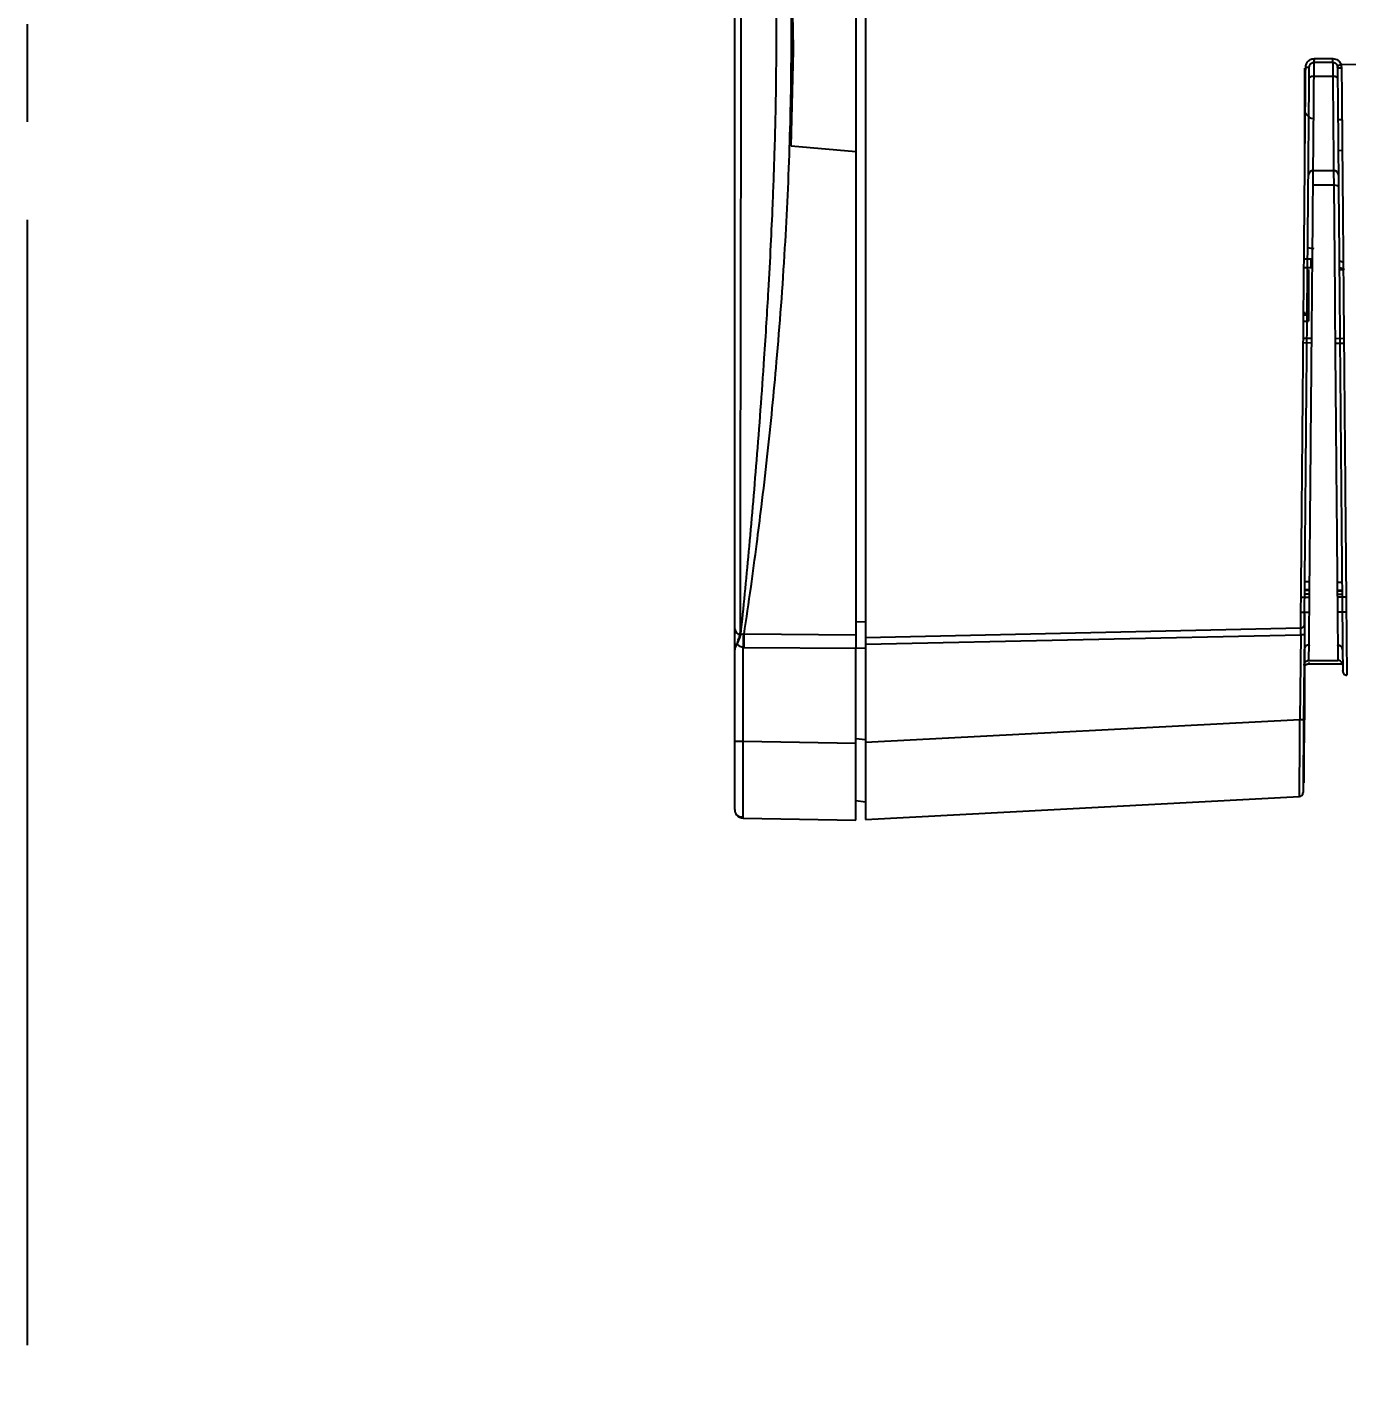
# Model space of a CAD drawing. Extents: x 75 to 2075, y 25 to 1460.
# Drawn here: x 1024.2 to 1109.9, y 596.8 to 684.9 of the extents above; entities that cross this region are included whole.
import ezdxf

# ---------------------------------------------------------------- set-up
doc = ezdxf.new("R2010")
doc.units = 0
doc.header["$LTSCALE"] = 5
doc.linetypes.add('SLD-KATı', pattern=[0])
doc.linetypes.add('SLD-MERKEZ', pattern=[19.05, 15.24, -1.27, 1.27, -1.27])
doc.layers.get('0').update_dxf_attribs({"linetype": 'CONTINUOUS'})
doc.styles.add('SLDTEXTSTYLE1', font='GOTHIC.TTF', dxfattribs={"width": 0.913})
doc.dimstyles.new('SLDDIMSTYLE1', dxfattribs={"dimtxt": 17.5, "dimasz": 16.51, "dimexe": 0, "dimexo": 0.0625, "dimgap": 4.375, "dimtad": 1, "dimlfac": 0.8, "dimrnd": 1e-09, "dimzin": 12, "dimtxsty": 'SLDTEXTSTYLE1', "dimsah": 1, "dimcen": 0.09, "dimazin": 3, "dimtfac": 1, "dimtofl": 0, "dimtmove": 0, "dimatfit": 3, "dimtolj": 1, "dimtzin": 12})

# ---------------------------------------------------------------- blocks, each defined once
blk = doc.blocks.new('_D_7')
at = {"color": 7, "linetype": 'SLD-KATı'}
for p, q in [((1024.221, 594.338), (1024.221, 400.63)), ((1255.471, 561.942), (1255.471, 400.63)), ((1024.221, 405.63), (1255.471, 405.63))]:
    blk.add_line(p, q, dxfattribs=at)
for points in [[(1024.221, 405.63), (1040.731, 403.09), (1040.731, 408.17)], [(1255.471, 405.63), (1238.961, 408.17), (1238.961, 403.09)]]:
    blk.add_solid(points, dxfattribs=at)
at = {"color": 7, "linetype": 'SLD-KATı', "insert": (1115.464, 427.983), "char_height": 17.5, "attachment_point": 1, "style": 'SLDTEXTSTYLE1'}
blk.add_mtext('185', dxfattribs=at)

msp = doc.modelspace()

# ---------------------------------------------------------------- linework, layer by layer
at = {"color": 7, "linetype": 'SLD-MERKEZ'}
msp.add_line((1024.221, 862.908), (1024.221, 599.338), dxfattribs=at)
at = {"color": 7, "linetype": 'SLD-KATı'}
for p, q in [((1078.659, 722.287), (1078.659, 645.293)), ((1073.984, 683.548), (1073.866, 689.688)), ((1073.834, 677.187), (1073.984, 683.408)), ((1073.984, 683.408), (1073.984, 683.548)), ((1108.985, 682.629), (1107.781, 682.629)), ((1107.794, 682.874), (1108.998, 682.874)), ((1109.273, 682.436), (1109.297, 682.319)), ((1109.53, 682.492), (1109.505, 682.488)), ((1109.53, 682.492), (1112.196, 682.515)), ((1108.991, 681.707), (1107.775, 681.707)), ((1109.327, 678.928), (1109.589, 678.919)), ((1078.034, 676.819), (1073.834, 677.187)), ((1107.72, 675.608), (1107.72, 675.655)), ((1107.72, 675.608), (1109.046, 675.608)), ((1109.045, 675.655), (1109.046, 675.608)), ((1109.046, 675.615), (1109.103, 675.602)), ((1109.052, 674.646), (1107.713, 674.646)), ((1107.596, 669.845), (1107.124, 669.847)), ((1107.159, 669.303), (1107.596, 669.304)), ((1107.406, 669.189), (1107.406, 665.827)), ((1107.596, 669.304), (1107.596, 669.845)), ((1109.41, 669.329), (1109.754, 669.169)), ((1107.159, 666.436), (1107.203, 666.179)), ((1107.172, 648.404), (1107.483, 648.399)), ((1107.172, 648.35), (1107.482, 648.344)), ((1109.283, 648.367), (1109.593, 648.362)), ((1109.284, 648.313), (1109.594, 648.308)), ((1107.159, 646.82), (1107.159, 639.936)), ((1070.525, 645.465), (1070.557, 645.478)), ((1078.034, 645.444), (1070.767, 645.496)), ((1078.659, 645.293), (1106.915, 645.91)), ((1078.659, 644.854), (1106.91, 645.466)), ((1106.91, 645.466), (1106.862, 639.946)), ((1107.147, 645.464), (1107.099, 639.943)), ((1070.159, 644.862), (1070.327, 644.862)), ((1070.159, 644.166), (1070.159, 644.862)), ((1070.767, 644.623), (1070.711, 644.624)), ((1070.711, 638.554), (1070.711, 644.624)), ((1078.034, 644.57), (1070.767, 644.623)), ((1078.034, 638.426), (1078.034, 644.57)), ((1078.659, 644.854), (1078.659, 638.468)), ((1070.159, 638.554), (1070.159, 644.166)), ((1107.419, 643.576), (1109.641, 643.576)), ((1107.442, 643.795), (1109.324, 643.795)), ((1106.862, 639.946), (1078.659, 638.468)), ((1070.159, 638.554), (1070.711, 638.554)), ((1070.711, 638.554), (1078.034, 638.426)), ((1078.659, 638.468), (1078.659, 633.474)), ((1107.096, 635.911), (1107.184, 635.916)), ((1078.659, 633.474), (1106.82, 634.95)), ((1078.034, 634.695), (1078.659, 634.618)), ((1070.711, 633.555), (1078.034, 633.427))]:
    msp.add_line(p, q, dxfattribs=at)
at = {"color": 8, "linetype": 'SLD-KATı'}
for p, q in [((1109.607, 676.895), (1109.344, 676.903)), ((1109.052, 674.646), (1109.115, 667.485)), ((1109.407, 669.771), (1109.669, 669.646)), ((1109.412, 669.172), (1109.673, 669.169)), ((1107.09, 665.828), (1107.406, 665.827)), ((1107.078, 664.438), (1107.624, 664.428)), ((1107.626, 664.7), (1107.08, 664.704)), ((1109.712, 664.686), (1109.139, 664.69)), ((1109.142, 664.402), (1109.714, 664.392)), ((1107.177, 648.916), (1107.487, 648.911)), ((1109.279, 648.884), (1109.589, 648.879)), ((1107.48, 648.102), (1107.17, 648.105)), ((1109.596, 648.084), (1109.286, 648.086)), ((1107.478, 647.878), (1106.932, 647.872)), ((1109.859, 647.904), (1109.287, 647.897)), ((1078.034, 646.328), (1078.659, 646.296)), ((1106.924, 646.921), (1107.47, 646.928)), ((1109.296, 646.951), (1109.867, 646.958)), ((1078.659, 644.563), (1078.034, 644.594)), ((1107.451, 644.792), (1107.45, 644.765)), ((1109.315, 644.765), (1109.315, 644.792)), ((1107.441, 643.687), (1107.441, 643.669)), ((1107.442, 643.795), (1107.446, 644.252)), ((1109.319, 644.319), (1109.324, 643.795)), ((1109.55, 643.687), (1109.514, 643.687)), ((1078.034, 638.727), (1078.659, 638.651))]:
    msp.add_line(p, q, dxfattribs=at)
at = {"color": 7, "linetype": 'SLD-KATı', "flags": 128}
for points in [[(1109.56, 682.249), (1109.51, 682.249), (1109.461, 682.252), (1109.415, 682.258), (1109.375, 682.267), (1109.342, 682.278), (1109.318, 682.291), (1109.302, 682.305), (1109.297, 682.319)], [(1070.159, 634.117), (1070.169, 634.009), (1070.196, 633.915)]]:
    msp.add_lwpolyline(points, dxfattribs=at)
at = {"color": 7, "linetype": 'SLD-KATı'}
for centre, radius, start, end in [((1106.62, 682.814), 1.175, 350.94855, 2.94523), ((1107.824, 682.814), 1.175, 350.94843, 2.94521), ((1107.306, 684.336), 2.023, 267.88207, 274.59654), ((1107.699, 681.35), 0.365, 78.07239, 130.41432), ((1109.066, 681.35), 0.365, 49.58568, 101.92761), ((1107.784, 679.608), 0.625, 202.03307, 268), ((1107.72, 675.295), 0.313, 90, 179.5), ((1109.046, 675.295), 0.313, 0.5, 90), ((1109.129, 674.254), 0.399, 53.86561, 101.14045), ((1070.576, 645.884), 0.422, 188.44066, 263.03287), ((1016.524, 647.38), 54.257, 357.08819, 358.008), ((1105.858, 518.376), 127.094, 89.41898, 89.52579), ((1106.938, 646.127), 0.218, 264.05394, 348.86691), ((1109.317, 644.482), 0.31, 0.93691, 90.44787), ((1105.81, 512.856), 127.094, 89.41898, 89.52579), ((1107.128, 638.179), 1.758, 89.03387, 90.96468), ((1106.807, 635.2), 0.25, 273, 359.5), ((1070.721, 634.117), 0.563, 219.95493, 269)]:
    msp.add_arc(centre, radius, start, end, dxfattribs=at)
at = {"color": 8, "linetype": 'SLD-KATı'}
for centre, radius, start, end in [((1107.758, 671.902), 1.351, 253.06215, 270.17426), ((1107.449, 644.48), 0.312, 89.75165, 158.60889)]:
    msp.add_arc(centre, radius, start, end, dxfattribs=at)
at = {"color": 7, "linetype": 'SLD-KATı'}
for points, knots in [([(1070.159, 645.822), (1070.159, 647.593), (1070.159, 651.13), (1070.159, 657.104), (1070.159, 663.447), (1070.159, 670.111), (1070.159, 676.987), (1070.159, 683.973), (1070.159, 690.958), (1070.159, 697.83), (1070.159, 704.485), (1070.159, 710.816), (1070.159, 716.775), (1070.159, 720.3), (1070.159, 722.065)], [0, 0, 0, 0, 0.0834213, 0.1665823, 0.2499051, 0.3333192, 0.4165703, 0.4999712, 0.5833697, 0.6666423, 0.7500639, 0.833378, 0.9165667, 1, 1, 1, 1]), ([(1070.525, 645.465), (1070.526, 646.345), (1070.529, 648.105), (1070.534, 650.788), (1070.54, 653.648), (1070.543, 656.748), (1070.547, 659.948), (1070.551, 662.975), (1070.556, 665.936), (1070.562, 669.004), (1070.567, 672.111), (1070.57, 675.059), (1070.573, 678.002), (1070.574, 680.776), (1070.574, 683.409), (1070.574, 686.438), (1070.573, 689.619), (1070.57, 692.935), (1070.566, 695.894), (1070.561, 698.956), (1070.556, 701.974), (1070.55, 706.068), (1070.544, 711.155), (1070.535, 717.096), (1070.528, 720.645), (1070.525, 722.424)], [0, 0, 0, 0, 0.041728, 0.083481, 0.119021, 0.163985, 0.210984, 0.245903, 0.280669, 0.322791, 0.35959, 0.39397, 0.429124, 0.464859, 0.492644, 0.522515, 0.572302, 0.605643, 0.641219, 0.679119, 0.717488, 0.753206, 0.833827, 0.916725, 1, 1, 1, 1]), ([(1070.557, 645.478), (1070.732, 647.233), (1071.08, 650.747), (1071.605, 656.806), (1071.984, 661.891), (1072.227, 665.64), (1072.372, 668.083), (1072.509, 670.64), (1072.621, 673.089), (1072.703, 675.177), (1072.768, 677.162), (1072.824, 679.353), (1072.856, 681.392), (1072.867, 682.895), (1072.871, 684.009), (1072.867, 686.417), (1072.814, 689.547), (1072.682, 693.631), (1072.527, 697.166), (1072.324, 700.874), (1072.026, 705.594), (1071.615, 711.128), (1071.083, 717.254), (1070.733, 720.754), (1070.558, 722.502)], [0, 0, 0, 0, 0.08308, 0.166377, 0.252583, 0.281374, 0.307192, 0.343017, 0.374609, 0.395323, 0.417551, 0.445078, 0.472689, 0.489244, 0.497893, 0.511808, 0.573797, 0.607895, 0.656778, 0.700717, 0.74356, 0.833339, 0.916812, 1, 1, 1, 1]), ([(1070.767, 645.496), (1070.918, 646.512), (1071.198, 648.389), (1071.575, 651.189), (1071.93, 653.998), (1072.268, 656.925), (1072.597, 660.077), (1073.014, 664.529), (1073.441, 670.285), (1073.764, 677.312), (1073.862, 682.953), (1073.825, 687.393), (1073.74, 690.801), (1073.603, 694.267), (1073.415, 697.767), (1073.177, 701.321), (1072.906, 704.682), (1072.605, 707.91), (1072.274, 711.064), (1071.938, 713.973), (1071.585, 716.756), (1071.209, 719.538), (1070.925, 721.437), (1070.768, 722.481)], [0, 0, 0, 0, 0.049097, 0.090792, 0.125082, 0.169737, 0.21139, 0.25004, 0.340964, 0.423347, 0.499945, 0.538406, 0.578948, 0.619836, 0.661416, 0.704793, 0.749973, 0.787438, 0.829224, 0.87533, 0.907694, 0.949252, 1, 1, 1, 1]), ([(1078.034, 690.052), (1078.034, 687.845), (1078.034, 683.431), (1078.034, 679.023), (1078.034, 676.819)], [0, 0, 0, 0, 0.500065, 1, 1, 1, 1]), ([(1107.231, 682.314), (1107.24, 682.388), (1107.258, 682.534), (1107.388, 682.719), (1107.573, 682.849), (1107.72, 682.866), (1107.794, 682.874)], [0, 0, 0, 0, 0.249744, 0.499568, 0.749427, 1, 1, 1, 1]), ([(1107.468, 682.319), (1107.472, 682.355), (1107.48, 682.43), (1107.533, 682.514), (1107.592, 682.569), (1107.648, 682.602), (1107.712, 682.625), (1107.758, 682.628), (1107.781, 682.629)], [0, 0, 0, 0, 0.219448, 0.458571, 0.586245, 0.71902, 0.85693, 1, 1, 1, 1]), ([(1107.775, 681.707), (1107.776, 681.851), (1107.777, 682.128), (1107.779, 682.423), (1107.781, 682.599), (1107.781, 682.619), (1107.781, 682.629)], [0, 0, 0, 0, 0.281787, 0.542415, 0.781835, 1, 1, 1, 1]), ([(1108.985, 682.629), (1109.015, 682.627), (1109.077, 682.621), (1109.16, 682.58), (1109.231, 682.518), (1109.259, 682.464), (1109.273, 682.436)], [0, 0, 0, 0, 0.250001, 0.500002, 0.750003, 1, 1, 1, 1]), ([(1108.985, 682.629), (1108.985, 682.619), (1108.985, 682.599), (1108.986, 682.423), (1108.988, 682.128), (1108.99, 681.851), (1108.991, 681.707)], [0, 0, 0, 0, 0.218165, 0.457585, 0.718213, 1, 1, 1, 1]), ([(1108.998, 682.874), (1109.056, 682.869), (1109.173, 682.859), (1109.33, 682.775), (1109.459, 682.654), (1109.506, 682.546), (1109.53, 682.492)], [0, 0, 0, 0, 0.250871, 0.499531, 0.749415, 1, 1, 1, 1]), ([(1109.273, 682.436), (1109.276, 682.434), (1109.28, 682.429), (1109.304, 682.429), (1109.345, 682.434), (1109.401, 682.45), (1109.457, 682.469), (1109.489, 682.481), (1109.505, 682.488)], [0, 0, 0, 0, 0.156695, 0.296453, 0.500563, 0.728686, 0.860875, 1, 1, 1, 1]), ([(1109.505, 682.488), (1109.521, 682.449), (1109.553, 682.373), (1109.558, 682.29), (1109.56, 682.249)], [0, 0, 0, 0, 0.499507, 1, 1, 1, 1]), ([(1106.915, 645.91), (1106.926, 647.142), (1106.949, 649.769), (1106.99, 654.431), (1107.035, 659.476), (1107.081, 664.775), (1107.127, 670.151), (1107.177, 676.053), (1107.213, 680.186), (1107.231, 682.314)], [0, 0, 0, 0, 0.125627, 0.267666, 0.42611, 0.555744, 0.694605, 0.842692, 1, 1, 1, 1]), ([(1107.152, 646.085), (1107.166, 647.71), (1107.195, 650.979), (1107.244, 656.589), (1107.297, 662.632), (1107.352, 669.032), (1107.41, 675.627), (1107.449, 680.096), (1107.468, 682.319)], [0, 0, 0, 0, 0.165097, 0.331879, 0.499997, 0.668131, 0.834907, 1, 1, 1, 1]), ([(1107.159, 682.255), (1107.159, 682.009), (1107.159, 681.498), (1107.159, 680.838), (1107.159, 680.285), (1107.159, 679.754), (1107.159, 679.665), (1107.159, 679.608)], [0, 0, 0, 0, 0.161731, 0.334948, 0.508299, 0.681516, 1, 1, 1, 1]), ([(1109.297, 682.319), (1109.315, 680.279), (1109.351, 676.141), (1109.403, 670.229), (1109.452, 664.545), (1109.498, 659.264), (1109.54, 654.531), (1109.575, 650.506), (1109.603, 647.293), (1109.623, 644.93), (1109.635, 643.565), (1109.64, 642.998), (1109.639, 643.118), (1109.639, 643.132)], [0, 0, 0, 0, 0.091841, 0.186243, 0.283027, 0.383426, 0.484879, 0.587174, 0.689477, 0.790928, 0.891317, 0.988107, 1, 1, 1, 1]), ([(1109.56, 682.249), (1109.576, 680.379), (1109.608, 676.706), (1109.652, 671.575), (1109.693, 666.887), (1109.727, 662.935), (1109.756, 659.634), (1109.78, 656.898), (1109.801, 654.453), (1109.82, 652.289), (1109.843, 649.758), (1109.865, 647.135), (1109.885, 644.803), (1109.898, 643.395), (1109.903, 642.777), (1109.902, 642.892), (1109.902, 642.913)], [0, 0, 0, 0, 0.083652, 0.164395, 0.242229, 0.317155, 0.375009, 0.431001, 0.485131, 0.5374, 0.587807, 0.687266, 0.785631, 0.882905, 0.979088, 1, 1, 1, 1]), ([(1107.159, 679.608), (1107.159, 679.572), (1107.159, 679.499), (1107.159, 678.935), (1107.159, 678.113), (1107.159, 677.42), (1107.159, 677.074)], [0, 0, 0, 0, 0.250227, 0.500154, 0.750077, 1, 1, 1, 1]), ([(1107.713, 674.646), (1107.714, 674.796), (1107.716, 675.085), (1107.718, 675.393), (1107.719, 675.576), (1107.719, 675.597), (1107.72, 675.608)], [0, 0, 0, 0, 0.283767, 0.545062, 0.783824, 1, 1, 1, 1]), ([(1109.046, 675.608), (1109.046, 675.597), (1109.046, 675.576), (1109.047, 675.393), (1109.049, 675.085), (1109.051, 674.796), (1109.052, 674.646)], [0, 0, 0, 0, 0.216176, 0.454938, 0.716233, 1, 1, 1, 1]), ([(1107.446, 644.252), (1107.446, 644.273), (1107.448, 644.455), (1107.46, 645.837), (1107.483, 648.474), (1107.51, 651.539), (1107.534, 654.283), (1107.553, 656.377), (1107.574, 658.737), (1107.605, 662.332), (1107.651, 667.541), (1107.692, 672.214), (1107.713, 674.646)], [0, 0, 0, 0, 0.018036, 0.156346, 0.297379, 0.441133, 0.500244, 0.562436, 0.627712, 0.696069, 0.841891, 1, 1, 1, 1]), ([(1109.115, 667.485), (1109.115, 667.479), (1109.134, 665.265), (1109.168, 661.451), (1109.212, 656.396), (1109.244, 652.861), (1109.266, 650.373), (1109.281, 648.609), (1109.294, 647.104), (1109.308, 645.535), (1109.317, 644.499), (1109.319, 644.32), (1109.319, 644.319)], [0, 0, 0, 0, 0.000517, 0.177204, 0.338991, 0.485872, 0.573457, 0.660216, 0.746147, 0.831252, 0.998837, 1, 1, 1, 1]), ([(1070.159, 644.862), (1070.159, 644.947), (1070.159, 645.126), (1070.159, 645.465), (1070.159, 645.68), (1070.159, 645.822)], [0, 0, 0, 0, 0.238417, 0.499401, 1, 1, 1, 1]), ([(1070.327, 644.862), (1070.375, 644.973), (1070.47, 645.194), (1070.529, 645.384), (1070.557, 645.478)], [0, 0, 0, 0, 0.502159, 1, 1, 1, 1]), ([(1070.327, 644.862), (1070.338, 644.916), (1070.362, 645.029), (1070.429, 645.24), (1070.486, 645.374), (1070.525, 645.465)], [0, 0, 0, 0, 0.220846, 0.467204, 1, 1, 1, 1]), ([(1070.749, 645.494), (1070.716, 645.492), (1070.648, 645.488), (1070.588, 645.482), (1070.558, 645.479)], [0, 0, 0, 0, 0.490386, 1, 1, 1, 1]), ([(1070.749, 645.494), (1070.752, 645.495), (1070.758, 645.495), (1070.764, 645.496), (1070.767, 645.496)], [0, 0, 0, 0, 0.501277, 1, 1, 1, 1]), ([(1070.767, 644.623), (1070.768, 644.702), (1070.769, 644.864), (1070.769, 645.097), (1070.769, 645.315), (1070.768, 645.436), (1070.767, 645.496)], [0, 0, 0, 0, 0.247646, 0.500001, 0.752355, 1, 1, 1, 1]), ([(1078.034, 645.444), (1078.034, 645.316), (1078.034, 645.059), (1078.034, 644.734), (1078.034, 644.57)], [0, 0, 0, 0, 0.49927, 1, 1, 1, 1]), ([(1106.91, 645.466), (1106.911, 645.508), (1106.912, 645.59), (1106.914, 645.708), (1106.915, 645.818), (1106.915, 645.879), (1106.915, 645.91)], [0, 0, 0, 0, 0.251627, 0.501205, 0.750214, 1, 1, 1, 1]), ([(1107.152, 646.085), (1107.151, 645.994), (1107.15, 645.813), (1107.148, 645.581), (1107.147, 645.464)], [0, 0, 0, 0, 0.498797, 1, 1, 1, 1]), ([(1070.159, 644.862), (1070.159, 644.803), (1070.159, 644.724), (1070.159, 644.638), (1070.159, 644.611), (1070.159, 644.603), (1070.159, 644.601), (1070.159, 644.601), (1070.159, 644.601)], [0, 0, 0, 0, 0.668497, 0.890977, 0.958393, 0.981158, 0.990748, 1, 1, 1, 1]), ([(1070.159, 644.166), (1070.164, 644.291), (1070.172, 644.487), (1070.232, 644.725), (1070.298, 644.821), (1070.327, 644.862)], [0, 0, 0, 0, 0.500738, 0.785572, 1, 1, 1, 1]), ([(1070.711, 644.624), (1070.678, 644.632), (1070.607, 644.648), (1070.462, 644.72), (1070.383, 644.803), (1070.327, 644.862)], [0, 0, 0, 0, 0.209457, 0.442869, 1, 1, 1, 1]), ([(1078.659, 645.293), (1078.659, 645.26), (1078.659, 645.174), (1078.659, 645.02), (1078.659, 644.902), (1078.659, 644.854)], [0, 0, 0, 0, 0.269932, 0.702715, 1, 1, 1, 1]), ([(1107.129, 643.485), (1107.131, 643.505), (1107.134, 643.546), (1107.161, 643.622), (1107.22, 643.706), (1107.305, 643.765), (1107.381, 643.791), (1107.422, 643.794), (1107.442, 643.795)], [0, 0, 0, 0, 0.125176, 0.249939, 0.499997, 0.750006, 0.874758, 1, 1, 1, 1]), ([(1107.148, 643.376), (1107.148, 643.377), (1107.152, 643.399), (1107.178, 643.437), (1107.216, 643.488), (1107.267, 643.528), (1107.34, 643.568), (1107.4, 643.574), (1107.44, 643.579)], [0, 0, 0, 0, 0.008584, 0.17629, 0.347717, 0.519296, 0.687433, 1, 1, 1, 1]), ([(1109.636, 643.485), (1109.635, 643.506), (1109.632, 643.546), (1109.604, 643.622), (1109.545, 643.706), (1109.461, 643.764), (1109.384, 643.791), (1109.344, 643.794), (1109.324, 643.795)], [0, 0, 0, 0, 0.125241, 0.249993, 0.500003, 0.750061, 0.874824, 1, 1, 1, 1]), ([(1109.639, 643.093), (1109.643, 643.061), (1109.651, 642.994), (1109.712, 642.906), (1109.803, 642.849), (1109.87, 642.845), (1109.903, 642.843)], [0, 0, 0, 0, 0.2409558, 0.4994185, 0.7582124, 1, 1, 1, 1]), ([(1106.822, 635), (1106.822, 635.012), (1106.824, 635.049), (1106.829, 635.42), (1106.837, 636.316), (1106.848, 637.677), (1106.856, 638.926), (1106.86, 639.602), (1106.862, 639.946)], [0, 0, 0, 0, 0.0710487, 0.2061397, 0.4664147, 0.723595, 0.8595296, 1, 1, 1, 1]), ([(1107.099, 639.943), (1107.093, 639.346), (1107.085, 638.427), (1107.076, 637.322), (1107.069, 636.562), (1107.064, 635.95), (1107.058, 635.358), (1107.058, 635.261), (1107.057, 635.198)], [0, 0, 0, 0, 0.239656, 0.368529, 0.50008, 0.631618, 0.760455, 1, 1, 1, 1]), ([(1107.122, 635.913), (1107.122, 635.913), (1107.121, 635.848), (1107.124, 636.092), (1107.129, 636.625), (1107.136, 637.374), (1107.142, 638.104), (1107.149, 638.975), (1107.155, 639.61), (1107.158, 639.936)], [0, 0, 0, 0, 0.000097, 0.1993756, 0.4319903, 0.5613998, 0.6992109, 0.8454142, 1, 1, 1, 1]), ([(1070.159, 634.117), (1070.159, 634.177), (1070.159, 634.269), (1070.159, 634.821), (1070.159, 635.394), (1070.159, 636.1), (1070.159, 637.134), (1070.159, 637.996), (1070.159, 638.554)], [0, 0, 0, 0, 0.239457, 0.369682, 0.5, 0.630222, 0.760543, 1, 1, 1, 1]), ([(1070.711, 633.555), (1070.711, 633.575), (1070.709, 633.615), (1070.708, 634.02), (1070.707, 634.93), (1070.708, 636.29), (1070.709, 637.541), (1070.711, 638.213), (1070.711, 638.554)], [0, 0, 0, 0, 0.130414, 0.257403, 0.5, 0.7426, 0.869589, 1, 1, 1, 1]), ([(1078.034, 633.427), (1078.034, 633.447), (1078.034, 633.487), (1078.033, 633.893), (1078.034, 634.802), (1078.033, 636.162), (1078.034, 637.413), (1078.034, 638.085), (1078.034, 638.426)], [0, 0, 0, 0, 0.1304133, 0.2574018, 0.5, 0.7425947, 0.8695841, 1, 1, 1, 1]), ([(1070.196, 633.916), (1070.221, 633.866), (1070.271, 633.764), (1070.402, 633.667), (1070.555, 633.622), (1070.658, 633.643), (1070.71, 633.653)], [0, 0, 0, 0, 0.2464958, 0.4985512, 0.7511961, 1, 1, 1, 1])]:
    msp.add_open_spline(points, degree=3, knots=knots, dxfattribs=at)
at = {"color": 8, "linetype": 'SLD-KATı'}
for points, knots in [([(1107.72, 675.655), (1107.721, 675.714), (1107.722, 675.848), (1107.733, 676.974), (1107.75, 678.922), (1107.766, 680.755), (1107.775, 681.707)], [0, 0, 0, 0, 0.192991, 0.440119, 0.709139, 1, 1, 1, 1]), ([(1108.991, 681.707), (1108.999, 680.755), (1109.015, 678.922), (1109.032, 676.974), (1109.043, 675.848), (1109.045, 675.714), (1109.045, 675.655)], [0, 0, 0, 0, 0.2908614, 0.5598814, 0.8070087, 1, 1, 1, 1])]:
    msp.add_open_spline(points, degree=3, knots=knots, dxfattribs=at)
at = {"color": 7, "linetype": 'SLD-KATı'}
msp.add_open_spline([(1078.034, 676.819), (1078.034, 673.904), (1078.034, 668.074), (1078.034, 659.806), (1078.034, 652.077), (1078.034, 647.655), (1078.034, 645.444)], degree=3, dxfattribs=at)

# ---------------------------------------------------------------- dimensions: what is measured, and where the dimension line sits
dim = msp.add_linear_dim(base=(1255.471, 405.63), p1=(1024.221, 599.338), p2=(1255.471, 566.942), dimstyle='SLDDIMSTYLE1', dxfattribs=at)
dim.commit()
dim.dimension.update_dxf_attribs({"geometry": '_D_7', "text_midpoint": (1134.859, 405.63), "dimtype": 160})

doc.saveas('drawing.dxf')
